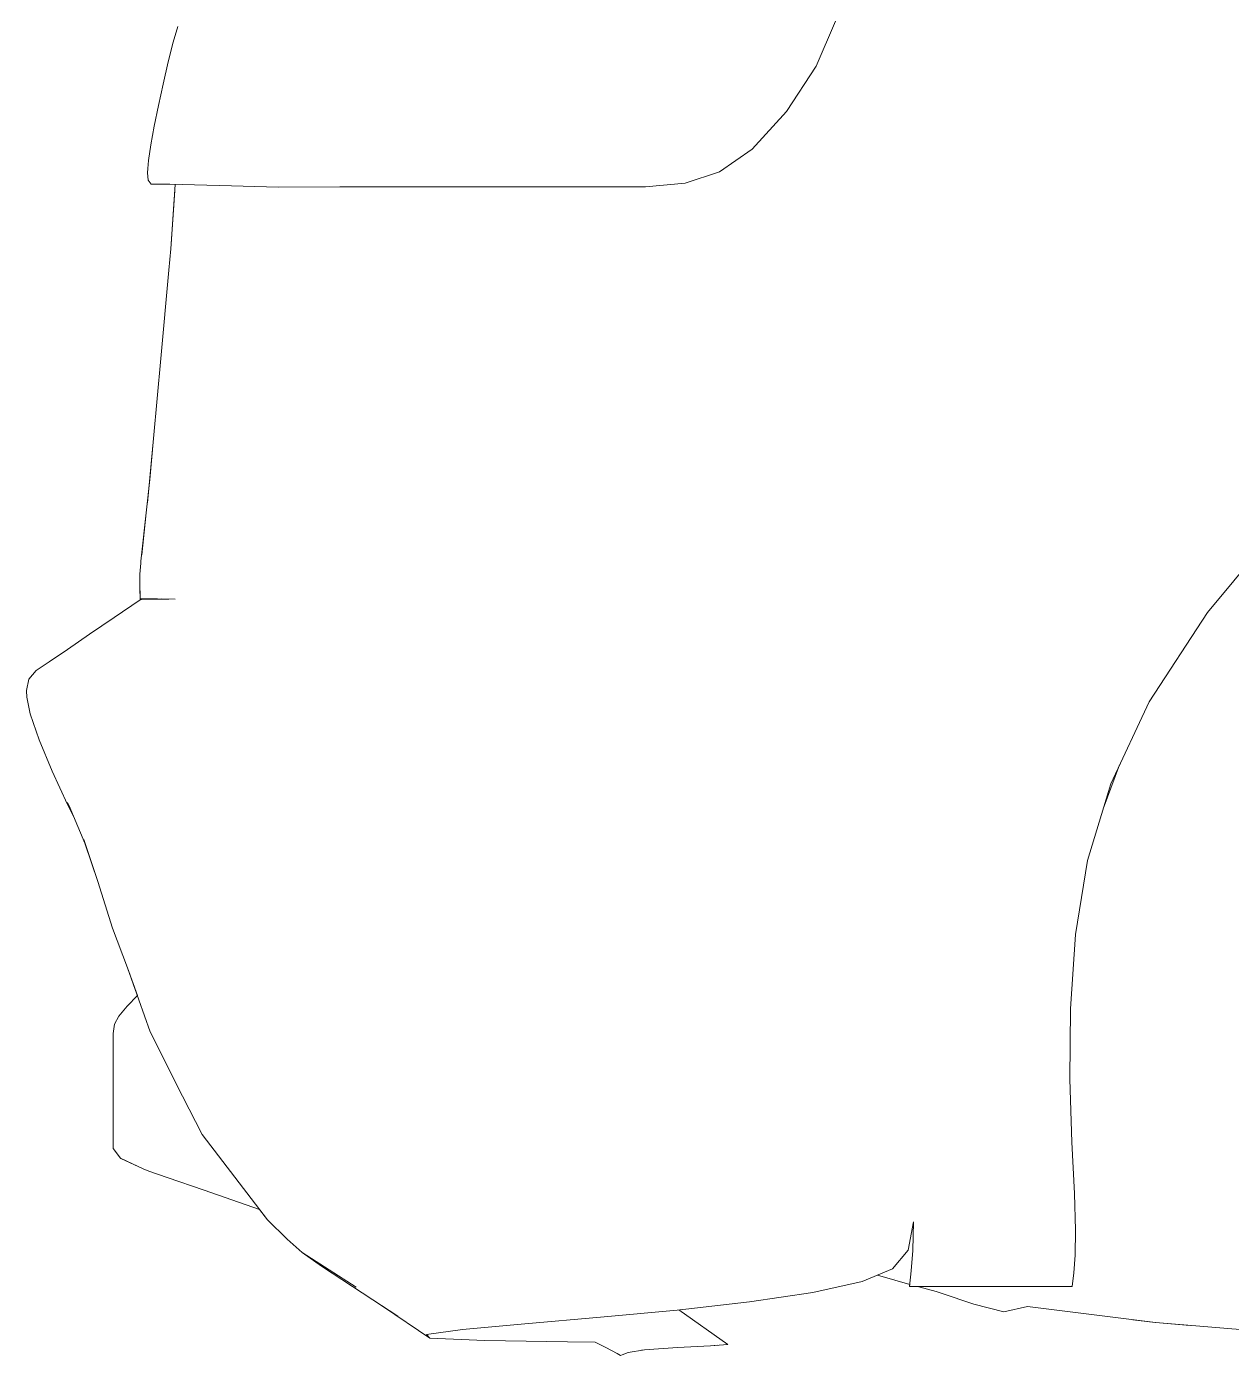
# Model space of a CAD drawing. Header units: millimetres. Extents: x -2562 to 1720, y -38 to 1439.
# Drawn here: x -2561.7 to -2149.8, y 205.8 to 660 of the extents above; entities that cross this region are included whole.
import ezdxf

# ---------------------------------------------------------------- set-up
doc = ezdxf.new("R2010")
doc.units = ezdxf.units.MM
doc.header["$MEASUREMENT"] = 0
doc.layers.add('CITROEN C4  01', color=7, linetype='Continuous', lineweight=0, true_color=0x9a0018)

msp = doc.modelspace()

# ---------------------------------------------------------------- linework, layer by layer
at = {"layer": 'CITROEN C4  01'}
for p, q in [((-2509.96, 660.03), (-2511.57, 654.75)), ((-2509.96, 660.03), (-2509.96, 660.03)), ((-2291.81, 646.45), (-2285.16, 661.9)), ((-2511.57, 654.75), (-2513.27, 647.95)), ((-2513.27, 647.95), (-2514.98, 640.35)), ((-2301.97, 631), (-2291.81, 646.45)), ((-2516.53, 633.09), (-2514.98, 640.35)), ((-2516.53, 633.09), (-2518.05, 625.95)), ((-2516.53, 633.09), (-2516.53, 633.09)), ((-2313.63, 618.13), (-2301.97, 631)), ((-2518.05, 625.95), (-2519.24, 619.57)), ((-2520.01, 614.22), (-2519.24, 619.57)), ((-2324.8, 610.41), (-2313.63, 618.13)), ((-2520.3, 610.14), (-2520.01, 614.22)), ((-2520.01, 614.22), (-2520.2, 611.53)), ((-2520.2, 611.56), (-2520.32, 610.04)), ((-2520.32, 610.04), (-2520.06, 607.55)), ((-2520.3, 610.14), (-2520.3, 610.14)), ((-2336.58, 606.54), (-2324.8, 610.41)), ((-2520.02, 607.59), (-2520.06, 607.55)), ((-2520.06, 607.55), (-2520.06, 607.55)), ((-2520.06, 607.55), (-2519.08, 606.1)), ((-2520.02, 607.59), (-2520.02, 607.59)), ((-2519.03, 606.11), (-2519.08, 606.1)), ((-2519.08, 606.1), (-2519.08, 606.1)), ((-2517.32, 606.12), (-2519.03, 606.11)), ((-2519.03, 606.11), (-2519.03, 606.11)), ((-2512.74, 606.13), (-2517.32, 606.12)), ((-2512.74, 606.13), (-2504.25, 605.88)), ((-2512.39, 584.07), (-2510.84, 606.07)), ((-2504.25, 605.88), (-2491.62, 605.55)), ((-2475.69, 605.16), (-2491.62, 605.55)), ((-2454.58, 605.26), (-2475.69, 605.16)), ((-2454.58, 605.26), (-2432.58, 605.26)), ((-2432.58, 605.26), (-2409.43, 605.26)), ((-2409.43, 605.26), (-2386.83, 605.26)), ((-2386.83, 605.26), (-2366.49, 605.26)), ((-2366.49, 605.26), (-2350.11, 605.26)), ((-2350.11, 605.26), (-2336.58, 606.54)), ((-2510.99, 604.01), (-2512.39, 584.1)), ((-2513.03, 576.74), (-2512.39, 584.09)), ((-2513.03, 576.74), (-2515.74, 546.55)), ((-2515.74, 546.55), (-2513.03, 576.74)), ((-2515.74, 546.55), (-2518.29, 519.21)), ((-2518.29, 519.21), (-2515.74, 546.55)), ((-2518.29, 519.21), (-2520.31, 497.27)), ((-2519.58, 505.19), (-2518.29, 519.21)), ((-2520.77, 493.79), (-2519.58, 505.23)), ((-2519.58, 505.19), (-2520.77, 493.79)), ((-2520.31, 497.27), (-2520.31, 497.27)), ((-2522.33, 479.38), (-2520.77, 493.79)), ((-2522.32, 479.42), (-2520.77, 493.79)), ((-2129.79, 493.84), (-2157.98, 459.76)), ((-2522.56, 477.33), (-2522.63, 476.59)), ((-2522.33, 479.38), (-2522.56, 477.33)), ((-2522.9, 472.85), (-2522.91, 468.58)), ((-2522.91, 468.6), (-2522.9, 472.85)), ((-2522.63, 476.59), (-2522.9, 472.85)), ((-2522.9, 472.85), (-2522.63, 476.58)), ((-2522.91, 468.58), (-2522.79, 464.06)), ((-2522.91, 468.58), (-2522.9, 468.29)), ((-2522.9, 468.29), (-2522.9, 468.31)), ((-2522.79, 464.06), (-2522.9, 468.29)), ((-2522.9, 468.29), (-2522.9, 468.29)), ((-2522.9, 468.15), (-2522.9, 468.29)), ((-2522.9, 468.29), (-2522.9, 468.29)), ((-2522.79, 464.06), (-2522.9, 468.14)), ((-2522.79, 464.06), (-2531.69, 458.01)), ((-2531.69, 458.01), (-2522.79, 464.06)), ((-2522.87, 466.96), (-2522.87, 467.08)), ((-2522.86, 466.78), (-2522.87, 466.96)), ((-2522.87, 466.96), (-2522.86, 466.67)), ((-2522.87, 466.96), (-2522.79, 464.06)), ((-2522.86, 466.78), (-2522.86, 466.79)), ((-2522.85, 466.38), (-2522.86, 466.78)), ((-2522.86, 466.78), (-2522.8, 464.51)), ((-2522.75, 464.28), (-2522.79, 464.06)), ((-2522.79, 464.06), (-2521.82, 464.27)), ((-2521.82, 464.27), (-2522.79, 464.06)), ((-2522.79, 464.06), (-2522.79, 464.06)), ((-2522.79, 464.06), (-2522.79, 464.06)), ((-2522.79, 464.06), (-2522.79, 464.06)), ((-2522.6, 464.38), (-2522.75, 464.28)), ((-2522.31, 464.42), (-2522.6, 464.38)), ((-2521.82, 464.43), (-2522.31, 464.42)), ((-2520.32, 464.43), (-2521.82, 464.43)), ((-2521.82, 464.43), (-2521.31, 464.43)), ((-2521.82, 464.27), (-2518.9, 464.34)), ((-2518.9, 464.34), (-2521.82, 464.27)), ((-2521.82, 464.27), (-2521.82, 464.27)), ((-2516.96, 464.39), (-2520.32, 464.43)), ((-2518.9, 464.34), (-2513.06, 464.3)), ((-2513.06, 464.3), (-2518.9, 464.34)), ((-2518.9, 464.34), (-2518.9, 464.34)), ((-2510.92, 464.32), (-2516.96, 464.39)), ((-2515.41, 464.37), (-2510.92, 464.32)), ((-2513.06, 464.3), (-2513.06, 464.3)), ((-2157.98, 459.76), (-2177.92, 429.17)), ((-2531.69, 458.01), (-2540.14, 452.27)), ((-2540.14, 452.27), (-2531.69, 458.01)), ((-2540.14, 452.27), (-2547.69, 447.13)), ((-2547.69, 447.13), (-2540.14, 452.27)), ((-2547.69, 447.13), (-2553.91, 442.9)), ((-2553.91, 442.9), (-2547.69, 447.13)), ((-2553.91, 442.9), (-2558.33, 439.9)), ((-2558.33, 439.9), (-2553.91, 442.9)), ((-2560.93, 436.99), (-2561.66, 433.08)), ((-2561.66, 433.08), (-2560.93, 436.99)), ((-2558.33, 439.9), (-2560.93, 436.99)), ((-2560.93, 436.99), (-2558.33, 439.9)), ((-2561.65, 432.72), (-2561.66, 433.08)), ((-2561.66, 433.08), (-2561.66, 433.08)), ((-2561.64, 432.16), (-2561.65, 432.72)), ((-2561.65, 432.72), (-2561.65, 432.7)), ((-2561.62, 431.55), (-2561.64, 432.16)), ((-2561.61, 431.05), (-2561.62, 431.55)), ((-2561.6, 430.83), (-2561.61, 431.05)), ((-2561.6, 430.84), (-2561.6, 430.83)), ((-2560.44, 425.04), (-2561.6, 430.83)), ((-2177.92, 429.17), (-2191.09, 401.2)), ((-2557.33, 416.16), (-2560.44, 425.04)), ((-2552.87, 405.43), (-2557.33, 416.16)), ((-2547.62, 394.06), (-2552.87, 405.43)), ((-2188.05, 407.66), (-2193.67, 392.65)), ((-2191.09, 401.2), (-2198.99, 374.97)), ((-2547.64, 394.81), (-2547.64, 394.81)), ((-2547.64, 394.81), (-2547.09, 393.6)), ((-2545.59, 390.05), (-2547.62, 394.06)), ((-2547.09, 393.59), (-2547.09, 393.59)), ((-2541.71, 380.86), (-2547.09, 393.59)), ((-2545.6, 390.06), (-2541.71, 380.86)), ((-2537.27, 367.73), (-2542.12, 382.07)), ((-2541.71, 380.86), (-2537.27, 367.73)), ((-2198.99, 374.97), (-2203.08, 349.61)), ((-2537.27, 367.73), (-2532.35, 351.76)), ((-2532.35, 351.76), (-2537.27, 367.73)), ((-2532.35, 351.76), (-2527.11, 338.21)), ((-2527.11, 338.21), (-2532.35, 351.76)), ((-2203.08, 349.61), (-2204.86, 324.25)), ((-2519.43, 316.39), (-2527.11, 338.21)), ((-2527.11, 338.21), (-2523.78, 328.74)), ((-2523.78, 328.74), (-2527.25, 325.11)), ((-2527.25, 325.11), (-2523.78, 328.74)), ((-2523.78, 328.74), (-2527.23, 325.13)), ((-2527.25, 325.11), (-2530.17, 321.71)), ((-2527.25, 325.11), (-2530.17, 321.71)), ((-2530.17, 321.71), (-2527.25, 325.11)), ((-2204.86, 324.25), (-2205.03, 300.18)), ((-2531.62, 318.95), (-2532.11, 315.82)), ((-2532.11, 315.82), (-2531.62, 318.95)), ((-2531.62, 318.95), (-2532.11, 315.82)), ((-2531.62, 318.95), (-2532.11, 315.82)), ((-2532.11, 315.82), (-2531.62, 318.95)), ((-2530.17, 321.71), (-2531.62, 318.95)), ((-2530.17, 321.71), (-2531.62, 318.95)), ((-2530.17, 321.71), (-2531.62, 318.95)), ((-2532.11, 315.82), (-2532.11, 315.82)), ((-2532.11, 315.82), (-2532.11, 315.82)), ((-2532.11, 311.29), (-2532.11, 315.82)), ((-2532.11, 315.82), (-2532.11, 315.82)), ((-2532.11, 315.82), (-2532.11, 315.82)), ((-2532.11, 315.81), (-2532.11, 311.29)), ((-2508.36, 294.42), (-2519.43, 316.39)), ((-2532.11, 304.34), (-2532.11, 311.29)), ((-2532.11, 311.29), (-2532.11, 304.34)), ((-2532.11, 311.29), (-2532.11, 304.34)), ((-2532.11, 304.34), (-2532.11, 296.18)), ((-2532.11, 304.34), (-2532.11, 296.18)), ((-2205.03, 300.18), (-2204.33, 278.69)), ((-2532.11, 296.18), (-2532.11, 288.02)), ((-2532.11, 288.02), (-2532.11, 296.18)), ((-2501.7, 281.26), (-2508.36, 294.42)), ((-2532.11, 288.02), (-2532.11, 288.02)), ((-2532.11, 281.07), (-2532.11, 288.02)), ((-2532.11, 288.02), (-2532.11, 288.02)), ((-2532.11, 288), (-2532.11, 281.07)), ((-2532.11, 276.54), (-2532.11, 281.07)), ((-2532.11, 281.07), (-2532.11, 276.54)), ((-2532.11, 281.07), (-2532.11, 276.54)), ((-2494.56, 272.1), (-2501.69, 281.26)), ((-2204.33, 278.69), (-2203.47, 261.07)), ((-2532.11, 276.54), (-2529.54, 273.13)), ((-2532.11, 276.54), (-2532.11, 276.54)), ((-2529.61, 273.22), (-2532.11, 276.54)), ((-2532.11, 276.54), (-2532.11, 276.54)), ((-2532.11, 276.54), (-2532.11, 276.54)), ((-2532.11, 276.54), (-2532.11, 276.54)), ((-2532.11, 276.54), (-2532.11, 276.54)), ((-2532.07, 276.5), (-2532.11, 276.54)), ((-2529.54, 273.13), (-2529.54, 273.13)), ((-2529.54, 273.13), (-2521.82, 269.52)), ((-2529.54, 273.13), (-2529.54, 273.13)), ((-2529.54, 273.13), (-2529.54, 273.13)), ((-2529.54, 273.13), (-2529.54, 273.13)), ((-2529.45, 273.09), (-2529.54, 273.13)), ((-2521.82, 269.52), (-2529.45, 273.09)), ((-2521.82, 269.52), (-2519.83, 268.75)), ((-2519.83, 268.75), (-2521.82, 269.52)), ((-2519.83, 268.75), (-2513.57, 266.56)), ((-2494.56, 272.1), (-2479.34, 252.08)), ((-2513.57, 266.56), (-2500.99, 262.2)), ((-2482.05, 255.64), (-2500.99, 262.2)), ((-2500.99, 262.2), (-2482.05, 255.64)), ((-2203.47, 261.07), (-2203.17, 248.62)), ((-2479.34, 252.08), (-2482.05, 255.64)), ((-2472.62, 245.5), (-2479.34, 252.08)), ((-2479.34, 252.08), (-2472.62, 245.5)), ((-2258.47, 251.42), (-2260.36, 241.75)), ((-2258.74, 241.59), (-2258.47, 251.42)), ((-2467.47, 240.99), (-2472.62, 245.5)), ((-2472.62, 245.5), (-2467.47, 240.99)), ((-2203.17, 248.62), (-2203.3, 240.03)), ((-2449.05, 229.14), (-2467.47, 240.99)), ((-2460.82, 236.3), (-2467.47, 240.99)), ((-2467.47, 240.99), (-2460.82, 236.3)), ((-2260.36, 241.75), (-2265.73, 235.38)), ((-2259.25, 234.71), (-2258.74, 241.59)), ((-2443.29, 224.81), (-2460.82, 236.3)), ((-2460.82, 236.3), (-2460.82, 236.3)), ((-2460.82, 236.3), (-2443.29, 224.81)), ((-2460.82, 236.3), (-2460.8, 236.29)), ((-2460.82, 236.3), (-2460.82, 236.3)), ((-2203.3, 240.03), (-2203.7, 234.03)), ((-2265.73, 235.38), (-2276.07, 230.98)), ((-2269.99, 232.92), (-2270.88, 233.19)), ((-2259.79, 230.02), (-2269.99, 232.92)), ((-2265.01, 232.13), (-2265.01, 232.13)), ((-2259.87, 229.32), (-2259.25, 234.71)), ((-2203.7, 234.03), (-2204.25, 229.32)), ((-2292.9, 227.24), (-2314.53, 224.04)), ((-2276.07, 230.98), (-2292.9, 227.24)), ((-2259.79, 230.02), (-2259.87, 229.33)), ((-2257.64, 229.32), (-2259.87, 229.32)), ((-2254.96, 229.32), (-2257.64, 229.32)), ((-2256.72, 229.15), (-2257.32, 229.32)), ((-2256.72, 229.15), (-2250.7, 227.61)), ((-2251.38, 229.32), (-2254.96, 229.32)), ((-2246.44, 229.32), (-2251.38, 229.32)), ((-2249.04, 227.09), (-2250.7, 227.61)), ((-2239.7, 229.32), (-2246.44, 229.32)), ((-2232.06, 229.32), (-2239.7, 229.32)), ((-2224.42, 229.32), (-2232.06, 229.32)), ((-2217.67, 229.32), (-2224.42, 229.32)), ((-2212.74, 229.32), (-2217.67, 229.32)), ((-2209.16, 229.32), (-2212.74, 229.32)), ((-2206.48, 229.32), (-2209.16, 229.32)), ((-2204.25, 229.32), (-2206.48, 229.32)), ((-2443.29, 224.81), (-2434.82, 219.18)), ((-2439.66, 222.4), (-2443.29, 224.81)), ((-2314.53, 224.04), (-2339.28, 221.28)), ((-2321.47, 223.27), (-2314.53, 224.04)), ((-2249.04, 227.09), (-2237.91, 223.32)), ((-2237.91, 223.32), (-2227.65, 220.71)), ((-2439.68, 222.41), (-2423.88, 211.63)), ((-2423.88, 211.63), (-2439.66, 222.4)), ((-2434.82, 219.18), (-2434.82, 219.18)), ((-2365.46, 218.82), (-2391.4, 216.56)), ((-2339.28, 221.28), (-2365.46, 218.82)), ((-2321.91, 209.53), (-2338.72, 221.34)), ((-2227.65, 220.71), (-2219.54, 222.46)), ((-2227.65, 220.71), (-2227.65, 220.71)), ((-2219.54, 222.46), (-2175.84, 217)), ((-2412.7, 214.56), (-2425, 212.9)), ((-2391.4, 216.56), (-2412.7, 214.56)), ((-2175.85, 217), (-2183.52, 217.96)), ((-2131.57, 213.35), (-2175.84, 217)), ((-2175.84, 217), (-2163.89, 216.02)), ((-2425, 212.9), (-2423.88, 211.63)), ((-2423.88, 211.63), (-2404.98, 210.84)), ((-2404.98, 210.84), (-2423.88, 211.63)), ((-2404.98, 210.84), (-2376.81, 210.38)), ((-2367.31, 210.29), (-2376.81, 210.38)), ((-2367.31, 210.29), (-2363.67, 208.41)), ((-2363.67, 208.41), (-2367.31, 210.29)), ((-2327.89, 209.07), (-2339.21, 208.46)), ((-2321.91, 209.53), (-2327.89, 209.07)), ((-2327.89, 209.07), (-2325.47, 209.26)), ((-2363.67, 208.41), (-2359.82, 206.44)), ((-2359.82, 206.44), (-2363.67, 208.41)), ((-2359.82, 206.44), (-2358.64, 205.75)), ((-2358.64, 205.75), (-2359.82, 206.44)), ((-2358.05, 205.98), (-2358.64, 205.75)), ((-2358.64, 205.75), (-2358.64, 205.76)), ((-2358.64, 205.75), (-2358.64, 205.75)), ((-2356, 206.74), (-2358.05, 205.98)), ((-2350.41, 207.7), (-2356, 206.74)), ((-2351.45, 207.52), (-2350.41, 207.7)), ((-2339.21, 208.46), (-2350.41, 207.7))]:
    msp.add_line(p, q, dxfattribs=at)
at = {"layer": 'CITROEN C4  01', "flags": 128}
for points in [[(-2531.62, 318.95), (-2530.17, 321.71), (-2527.25, 325.11)], [(-2532.11, 311.29), (-2532.11, 311.29), (-2532.11, 311.29)]]:
    msp.add_lwpolyline(points, dxfattribs=at)

doc.saveas('drawing.dxf')
